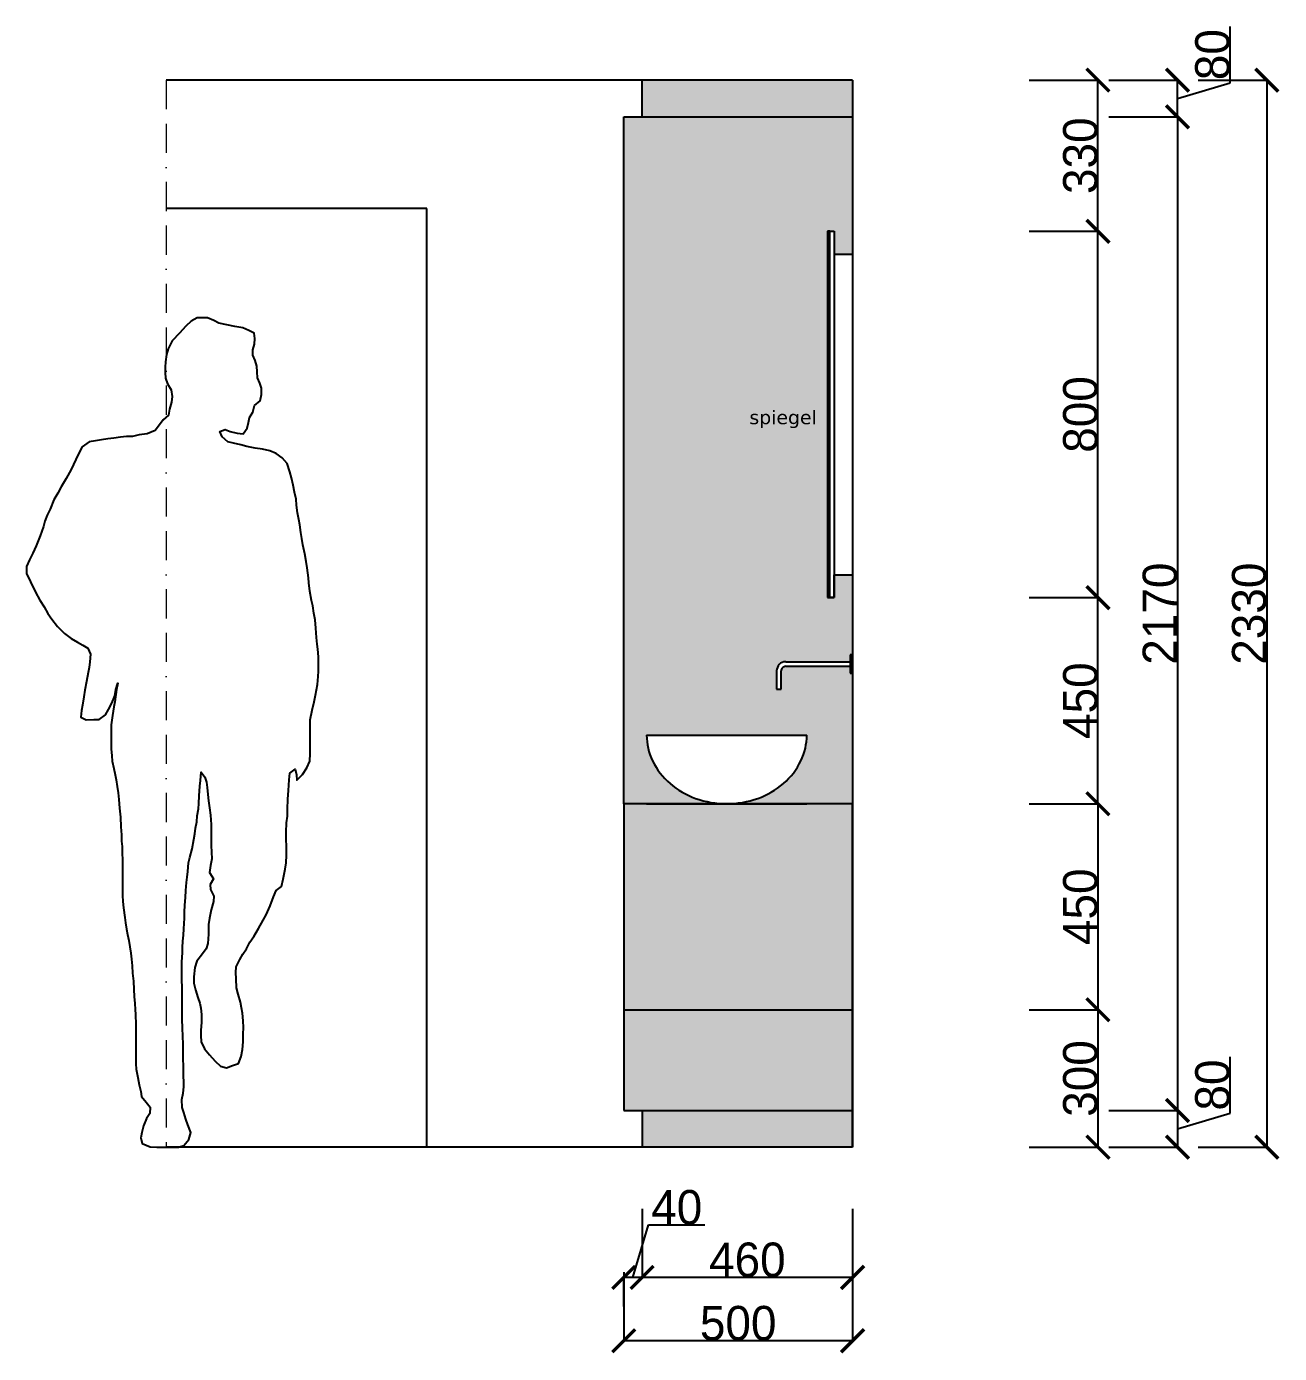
# Model space of a CAD drawing. Header units: millimetres. Extents: x -153917 to -31303, y -39726 to 31262.
# Drawn here: x -91308 to -88571, y -32869 to -29971 of the extents above; entities that cross this region are included whole.
import ezdxf

# ---------------------------------------------------------------- set-up
doc = ezdxf.new("R2010")
doc.units = ezdxf.units.MM
doc.header["$LTSCALE"] = 5
doc.linetypes.add('BORDER', pattern=[44.449999999999996, 12.7, -6.35, 12.7, -6.35, 0, -6.35])
for name, color, linetype in [('Bemating', 1, 'Continuous'), ('invulling muren', 252, 'Continuous'), ('Meubel', 8, 'Continuous'), ('Meubels', 8, 'Continuous'), ('muren', 7, 'Continuous'), ('spiegel', 141, 'Continuous')]:
    doc.layers.add(name, color=color, linetype=linetype)
doc.layers.add('H-HELP', color=6, linetype='Continuous', lineweight=5, plot=False)
doc.layers.add('ruggen kast', color=7, linetype='Continuous', true_color=0xebebeb)
doc.styles.add('Geneva', font='')
doc.styles.get('Geneva').set_extended_font_data('Geneva')
doc.dimstyles.new('ISO-25', dxfattribs={"dimtxt": 100, "dimasz": 25, "dimexe": 1.25, "dimexo": 0.625, "dimtad": 1, "dimtxsty": 'Standard', "dimblk": 'ARCHTICK', "dimcen": 2.5, "dimse1": 1, "dimse2": 1, "dimadec": 0, "dimazin": 0, "dimtfac": 1, "dimtmove": 0, "dimatfit": 3, "dimfxl": 1, "dimarcsym": 0})

# ---------------------------------------------------------------- blocks, each defined once
blk = doc.blocks.new('mens02')
at = {"ltscale": 20}
blk.add_lwpolyline([(305.4843749999563, 1328.841796875), (303.3984374999564, 1342.033203125002), (301.3203124999563, 1358.6953125), (299.2343749999577, 1370.498046875001), (296.4609374999562, 1385.078125000001), (294.3749999999559, 1401.740234375004), (292.9843749999563, 1414.931640625), (289.5156249999566, 1430.205078124998), (286.7421874999564, 1445.480468750001), (283.2656249999562, 1461.449218750003), (279.7968749999563, 1474.638671875), (273.5468749999565, 1492.69140625), (262.4374999999562, 1505.1875), (249.9453124999573, 1514.908203125), (236.0546874999562, 1520.4609375), (220.0859374999534, 1523.933593749999), (203.4296874999536, 1526.7109375), (185.374999999955, 1530.181640625), (172.1796874999557, 1533.65234375), (156.2109375000045, 1537.124999999995), (143.7187499999563, 1539.900390625), (131.9140624999563, 1551.009765625), (126.3593749999564, 1562.8125), (138.1640624999561, 1566.978515625), (149.2734374999583, 1562.8125), (164.5468749999582, 1559.341796875), (177.7343749999563, 1557.953125), (186.0703124999564, 1569.755859375), (189.5390624999564, 1582.251953125), (191.6171874999563, 1593.361328125), (198.5624999999564, 1605.1640625), (202.0390624999563, 1619.744140625), (214.5312499999563, 1629.462890625), (217.3124999999563, 1643.34765625), (217.3124999999563, 1657.234375), (213.8359374999561, 1668.341796875), (208.9765624999563, 1680.14453125), (208.2890624999565, 1693.3359375), (207.5859374999563, 1705.138671875), (203.4296874999561, 1717.636718750001), (198.5624999999563, 1729.439453125), (198.5624999999563, 1741.2421875), (202.0390624999563, 1753.73828125), (202.7265624999564, 1766.234375), (201.3437499999564, 1777.34375), (190.2343749999599, 1783.591796875), (177.0390624999565, 1789.146484374999), (158.9921874999558, 1791.923828125), (124.2734374999551, 1799.560546875), (113.1640624999628, 1805.115234375), (99.97656249995626, 1810.66796875), (88.86718749995634, 1810.66796875), (77.07031249995664, 1810.66796875), (63.8749999999571, 1803.7265625), (52.07031249995652, 1792.617187499999), (38.18749999995874, 1777.343750000003), (22.21874999995637, 1760.681640625), (13.89062499995652, 1743.32421875), (9.726562499956318, 1730.826171875), (7.640624999956334, 1714.859375), (6.945312499956343, 1703.056640625), (6.945312499956342, 1691.947265625), (7.64062499995634, 1679.451171875), (12.49999999995654, 1666.953125), (20.13281249995631, 1653.76171875), (22.21874999995633, 1639.18359375), (20.82812499995633, 1626.685546875), (16.66406249995644, 1611.412109375), (14.5859374999564, 1598.220703125), (2.781249999956491, 1588.5), (-5.554687500044423, 1577.392578124999), (-14.57812500004382, 1564.89453125), (-31.92968750004433, 1557.953125), (-49.98437500004462, 1555.17578125), (-64.56250000004425, 1551.703125), (-77.06250000004566, 1551.703125), (-90.25781250003463, 1550.316406250001), (-104.8359375000448, 1548.232421875001), (-118.023437500042, 1546.84375), (-131.9140625000394, 1544.761718750001), (-145.1015625000456, 1542.677734375), (-158.9843750000436, 1539.900390625), (-174.2578125000435, 1529.48828125), (-183.2890625000444, 1512.824218749999), (-193.0078125000437, 1490.607421875), (-197.8671875000432, 1479.500000000001), (-208.9765625000409, 1460.060546875005), (-220.0859375000428, 1442.009765624999), (-227.7187500000448, 1428.123046874998), (-236.0546875000436, 1413.54296875), (-244.3828125000448, 1393.410156249998), (-250.6328125000432, 1380.21875), (-255.4921875000441, 1367.02734375), (-258.960937500044, 1355.224609374998), (-265.9062500000439, 1335.08984375), (-274.9296875000426, 1312.873046874995), (-281.8750000000439, 1296.904296874999), (-289.5078125000441, 1282.326171875), (-295.7578125000437, 1267.74609375), (-295.7578125000437, 1252.47265625), (-286.7343750000426, 1234.419921874999), (-276.3203125000441, 1212.203125), (-266.6015625000435, 1194.15234375), (-257.5703125000427, 1180.267578124998), (-249.2421875000435, 1165.6875), (-240.2187500000478, 1153.189453125), (-228.414062500044, 1137.222656250001), (-213.1406250000439, 1121.947265625), (-197.8671875000442, 1110.839843750001), (-184.6718750000446, 1102.507812499999), (-172.8671875000446, 1096.259765625001), (-161.7656250000436, 1090.01171875), (-156.2109375000437, 1076.8203125), (-157.6015625000436, 1060.158203125001), (-158.9843750000437, 1047.66015625), (-161.0703125000429, 1036.552734374998), (-164.5390625000436, 1017.111328125), (-168.7109375000437, 997.671875), (-170.7890625000438, 983.0937499999952), (-173.5703125000433, 965.0410156250014), (-175.6484375000437, 953.2382812499997), (-177.0390625000437, 939.353515625), (-165.2343750000438, 933.10546875), (-148.5703125000427, 933.798828125), (-136.7734375000437, 933.798828125), (-122.8828125000436, 944.2128906249999), (-116.6328125000427, 956.0156249999995), (-109.6953125000429, 969.9023437500003), (-102.7500000000436, 985.869140625), (-100.6640625000437, 999.7558593749998), (-96.50000000004354, 1012.947265625001), (-99.28125000004356, 999.755859375), (-100.6640625000431, 988.6464843750052), (-102.7500000000436, 972.6777343750005), (-104.8359375000438, 961.5703125), (-107.6093750000435, 942.8242187499992), (-111.0859375000437, 921.9960937499999), (-111.0859375000437, 906.02734375), (-111.0859375000437, 893.53125), (-111.0859375000437, 881.728515625), (-111.0859375000437, 869.92578125), (-109.6953125000436, 854.6523437499995), (-108.3046875000436, 842.8496093749999), (-104.8359375000439, 826.8808593750011), (-102.0546875000435, 812.9960937499986), (-99.97656250004358, 801.8867187499995), (-97.8906250000437, 787.3066406250001), (-95.80468750004364, 773.421875), (-94.42187500004349, 759.5351562499987), (-92.33593750004366, 740.095703125), (-90.25781250004367, 720.6562500000002), (-89.55468750004367, 699.8281249999999), (-88.17187500004366, 681.77734375), (-88.17187500004366, 668.5859375), (-86.78125000004366, 656.783203125), (-86.78125000004366, 642.8984375000001), (-86.08593750004366, 626.9296875), (-86.08593750004366, 605.40625), (-86.08593750004366, 591.521484375), (-86.08593750004366, 569.998046875), (-86.08593750004366, 549.8652343749999), (-85.39843750004364, 536.6738281249999), (-84.0078125000436, 522.7890624999998), (-81.2265625000438, 501.2656250000012), (-79.83593750004366, 490.158203125), (-77.06250000004366, 476.2714843750001), (-74.97656250004368, 464.4687500000001), (-72.20312500004364, 451.2773437499999), (-70.11718750004366, 437.392578125), (-68.03906250004367, 423.5078125000001), (-66.64843750004361, 410.3164062499998), (-65.25781250004368, 395.7363281250001), (-63.8671875000437, 379.7675781250002), (-61.78906250004366, 362.4101562500001), (-61.09375000004366, 344.359375000001), (-60.39843750004366, 329.0859375000001), (-59.00781250004366, 313.8125000000002), (-58.3203125000436, 300.6210937499993), (-57.62500000004366, 289.51171875), (-56.92968750004366, 267.9902343750001), (-56.92968750004366, 254.798828125), (-56.92968750004366, 242.99609375), (-56.92968750004366, 221.47265625), (-56.92968750004366, 202.7265625), (-56.92968750004366, 181.8984375), (-56.23437500004365, 170.095703125), (-52.75781250004366, 152.044921875), (-49.98437500004366, 136.076171875), (-45.82031250004366, 121.498046875), (-44.42968750004366, 110.388671875), (-34.01562500004358, 98.58593749999993), (-25.68750000004366, 87.47851562499999), (-26.38281250004366, 73.59179687499999), (-33.32031250004365, 62.48437500000009), (-40.26562500004368, 46.51562500000001), (-43.73437500004363, 31.9355468750001), (-45.82031250004366, 20.13281250000002), (-43.03906250004365, 8.330078124999998), (-25.68750000004366, 0.6933593750000001), (-11.10156250004366, 0), (-4.365574568510056e-11, 0), (18.05468749995634, 0), (36.10156249995634, 0), (47.90624999995634, 3.470703124999996), (59.01562499995634, 16.662109375), (63.17968749995635, 31.93554687500001), (56.92968749995575, 48.59765625000066), (52.07031249995634, 61.09570312500004), (47.90624999995642, 75.67578125000009), (44.43749999995634, 86.78320312500001), (43.74218749995634, 104.140625), (46.52343749995635, 118.025390625), (47.90624999995634, 131.912109375), (47.90624999995635, 143.01953125), (47.21093749995634, 154.8222656249999), (47.21093749995635, 175.650390625), (46.52343749995634, 194.3964843750002), (46.52343749995634, 212.447265625), (46.52343749995634, 225.638671875), (45.82031249995635, 241.607421875), (45.13281249995634, 260.3515625), (44.43749999995634, 279.09765625), (44.43749999995634, 298.537109375), (44.43749999995634, 320.75390625), (44.43749999995634, 334.640625), (44.43749999995635, 346.443359375), (43.74218749995635, 367.9648437499998), (43.74218749995634, 385.322265625), (43.74218749995634, 404.76171875), (45.13281249995634, 424.201171875), (45.13281249995634, 436.0039062500001), (45.82031249995635, 449.8886718750001), (47.21093749995637, 463.0800781250002), (47.90624999995638, 476.9667968750005), (49.29687499995634, 499.8769531249999), (49.29687499995635, 513.0683593750001), (49.99218749995634, 528.341796875), (51.38281249995634, 545.0058593749999), (52.07031249995636, 560.2792968750002), (53.46093749995634, 578.330078125), (54.85156249995632, 589.439453125), (56.92968749995635, 601.935546875), (58.32031249995634, 620.6816406249999), (61.10156249995608, 632.4843749999994), (65.96093749995639, 651.2285156250003), (69.42968749995632, 672.056640625), (72.21093749995634, 684.5546875), (73.59374999995637, 696.357421875), (76.37499999995636, 710.2421874999999), (77.07031249995636, 723.43359375), (79.84374999995637, 738.7070312500002), (80.53906249995634, 750.5097656249998), (81.23437499995636, 767.1738281249999), (82.61718749995637, 788.0019531250001), (84.00781249995634, 800.498046875), (86.09374999995634, 819.244140625), (93.72656249995634, 808.134765625), (97.20312499995636, 797.0273437500001), (98.58593749995626, 785.2246093750018), (100.6718749999565, 769.9511718749995), (102.0624999999563, 756.064453125), (104.1484374999558, 740.7910156250006), (106.2265624999564, 724.8222656249997), (107.6171874999564, 704.6874999999999), (107.6171874999563, 690.802734375), (107.6171874999563, 676.22265625), (107.6171874999563, 658.8652343750003), (108.3046874999556, 644.2871093750085), (109.0078124999563, 629.7070312499999), (106.2265624999564, 615.1269531250005), (104.1484374999564, 599.8535156250001), (112.4765624999563, 585.966796875), (105.5312499999563, 573.470703125), (106.2265624999563, 562.3613281250001), (113.1640624999563, 548.4765624999999), (112.4765624999564, 536.6738281250001), (107.6171874999564, 517.927734375), (104.1484374999563, 499.8769531249999), (102.0624999999563, 485.9921874999999), (102.0624999999563, 465.1640624999998), (100.6718749999563, 445.0292968749999), (96.50781249995637, 433.2265625000001), (88.86718749995606, 422.1191406249996), (76.37499999995633, 406.1503906249999), (72.21093749995636, 392.2656250000001), (70.12499999995634, 372.1308593749999), (70.12499999995636, 358.24609375), (73.59374999995643, 343.6660156249999), (78.45312499995644, 327.0019531249999), (82.61718749995653, 314.5058593749998), (85.39843749995636, 303.3984374999999), (86.78906249995636, 289.51171875), (86.78906249995634, 272.849609375), (84.70312499995634, 254.7988281250001), (84.70312499995634, 243.6894531249998), (86.09374999995636, 229.8046875), (93.03906249995636, 214.5292968749999), (104.1484374999562, 201.3398437500001), (116.6406249999567, 188.1484375000006), (127.7499999999563, 177.0390625), (140.9453124999564, 173.568359375), (154.1328124999566, 178.427734375), (167.3203124999563, 182.5937499999999), (172.8749999999563, 197.8671875), (176.3515624999563, 213.1425781249997), (177.7343749999563, 229.8046874999994), (177.7343749999563, 246.4667968750001), (178.4296874999563, 261.0468749999998), (177.7343749999564, 275.6269531249993), (176.3515624999564, 292.2890625), (173.5703124999563, 304.0917968750001), (171.4921874999564, 316.5878906249997), (166.6328124999562, 333.9453124999998), (163.1562499999564, 347.8300781250001), (162.4609374999563, 367.2714843750016), (161.7656249999563, 381.15625), (162.4609374999563, 393.65234375), (170.1015624999563, 409.62109375), (177.0390624999561, 421.4238281249998), (184.6796874999563, 433.2265624999998), (192.3203124999565, 447.8066406250002), (200.6484374999568, 460.3027343750007), (211.0624999999562, 477.6601562499997), (221.4765624999561, 495.7109374999994), (227.7265624999563, 507.5136718749999), (236.7499999999565, 526.9531250000003), (243.6953124999563, 546.3945312499999), (249.9453124999564, 560.279296875), (261.0468749999564, 569.3046875), (265.2109374999564, 585.2734375000003), (269.3828124999563, 606.7949218749997), (271.4609374999564, 620.6816406250002), (272.1562499999563, 637.3437500000008), (272.1562499999563, 656.08984375), (271.4609374999563, 673.4453125), (271.4609374999563, 688.0253906249985), (272.1562499999563, 708.1601562500005), (274.2421874999563, 722.7402343749999), (274.2421874999563, 738.0136718749986), (274.9374999999563, 760.2304687500003), (276.3203124999563, 778.9765625000011), (277.0156249999558, 790.7792968749911), (277.7109374999564, 801.8867187500001), (279.7968749999563, 816.4667968749999), (290.9062499999563, 825.4921875), (294.3749999999564, 812.9960937500001), (295.0703124999563, 801.1933593750001), (306.8671874999563, 813.6894531249997), (316.5937499999563, 828.26953125), (323.5390624999563, 842.849609375), (324.2265624999563, 859.5117187500007), (324.2265624999563, 871.314453125), (324.2265624999563, 887.9765625), (324.2265624999563, 901.16796875), (324.2265624999563, 919.9140625), (324.2265624999563, 933.1054687500001), (328.3984374999561, 954.6269531249987), (332.5624999999565, 972.6777343750001), (335.3359374999559, 987.2578124999985), (338.1171874999564, 998.3671875000001), (340.1953124999565, 1010.169921875), (341.5859374999566, 1027.525390625002), (342.2812499999564, 1039.328125000001), (342.2812499999563, 1058.76953125), (342.2812499999563, 1070.572265625), (340.8906249999563, 1087.234375), (339.5078124999562, 1098.341796875), (338.1171874999573, 1112.921874999994), (336.0312499999562, 1133.056640624999), (334.6406249999563, 1151.80078125), (331.8671874999563, 1166.380859375), (329.7812499999565, 1182.349609375), (327.0078124999564, 1193.458984375), (323.5390624999563, 1214.287109375006), (320.7578124999565, 1232.337890625), (320.0624999999563, 1243.445312500001), (317.2890624999562, 1264.968750000001), (315.2031249999574, 1278.853515624998), (312.4296874999561, 1295.517578125), (307.5703124999565, 1315.650390625)], close=True, dxfattribs=at)
blk = doc.blocks.new('muurkraan zijaanzicht')
at = {"layer": 'Meubels'}
for p, q in [((-146, 5.000000000001819), (-5, 5.00000000000307)), ((0, 20), (-5, 20)), ((-5, 20), (-5, -20)), ((0, 0), (0, 20)), ((0, -5), (0, 5)), ((-166, -14.99999999999818), (-166, -55)), ((-156, -55), (-155.9999999999982, -15.00000000000068)), ((-145.9999999999964, -5.000000000000227), (-5.000000000000909, -5.000000000000114)), ((-5, -20), (0, -20)), ((0, -20), (0, -5)), ((-166, -55), (-156, -55))]:
    blk.add_line(p, q, dxfattribs=at)
for centre, radius, end in [((-146, -14.99999999999818), 20, 180), ((-145.9999999999973, -15.00000000000114), 10.00000000000091, 180.0000000000065)]:
    blk.add_arc(centre, radius, 90, end, dxfattribs=at)
blk = doc.blocks.new('_ArchTick')
at = {"color": 0, "linetype": 'ByBlock', "const_width": 0.15}
blk.add_lwpolyline([(-0.5, -0.5), (0.5, 0.5)], dxfattribs=at)
blk = doc.blocks.new('*D1116')
at = {"layer": 'Bemating', "color": 0, "lineweight": -2, "transparency": 16777216}
for p, q in [((-88748.21499792565, -30088.55704190597), (-88596.96499792565, -30088.55704190597)), ((-88598.21499792565, -30088.55704190597), (-88598.21499792565, -32418.55704190596)), ((-88748.21499792565, -32418.55704190596), (-88596.96499792565, -32418.55704190596))]:
    blk.add_line(p, q, dxfattribs=at)
at = {"layer": 'Defpoints', "color": 0, "transparency": 16777216}
for p in [(-89750.23957872848, -30088.55704190597), (-89750.23957872848, -32418.55704190596), (-88598.21499792565, -32418.55704190596)]:
    blk.add_point(p, dxfattribs=at)
at = {"layer": 'Bemating', "color": 0, "lineweight": -2, "transparency": 16777216, "xscale": 50, "yscale": 50, "zscale": 50}
for p, rotation in [((-88598.21499792565, -30088.55704190597), 90), ((-88598.21499792565, -32418.55704190596), 270)]:
    blk.add_blockref('_ArchTick', p, dxfattribs=dict(at, rotation=rotation))
at = {"layer": 'Bemating', "color": 0, "transparency": 16777216, "insert": (-88636.33999792564, -31253.55704190594), "char_height": 75, "attachment_point": 5, "rotation": 90, "style": 'Geneva'}
blk.add_mtext('2330', dxfattribs=at)
blk = doc.blocks.new('*D1117')
at = {"layer": 'Bemating', "color": 0, "lineweight": -2, "transparency": 16777216}
for p, q in [((-88943.32186336754, -30168.55704190597), (-88792.07186336754, -30168.55704190597)), ((-88793.32186336754, -30168.55704190597), (-88793.32186336754, -32338.55704190596)), ((-88943.32186336754, -32338.55704190596), (-88792.07186336754, -32338.55704190596))]:
    blk.add_line(p, q, dxfattribs=at)
at = {"layer": 'Defpoints', "color": 0, "transparency": 16777216}
for p in [(-90250.23957872849, -30168.55704190597), (-90250.23957872853, -32338.55704190596), (-88793.32186336754, -32338.55704190596)]:
    blk.add_point(p, dxfattribs=at)
at = {"layer": 'Bemating', "color": 0, "lineweight": -2, "transparency": 16777216, "xscale": 50, "yscale": 50, "zscale": 50}
for p, rotation in [((-88793.32186336754, -30168.55704190597), 90), ((-88793.32186336754, -32338.55704190596), 270)]:
    blk.add_blockref('_ArchTick', p, dxfattribs=dict(at, rotation=rotation))
at = {"layer": 'Bemating', "color": 0, "transparency": 16777216, "insert": (-88831.44686336753, -31253.55704190593), "char_height": 75, "attachment_point": 5, "rotation": 90, "style": 'Geneva'}
blk.add_mtext('2170', dxfattribs=at)
blk = doc.blocks.new('*D1118')
at = {"layer": 'Bemating', "color": 0, "lineweight": -2, "transparency": 16777216}
for p, q in [((-88678.6343633676, -32344.15079190596), (-88678.6343633676, -32221.47222047739)), ((-88943.3218633676, -32338.55704190596), (-88792.0718633676, -32338.55704190596)), ((-88793.3218633676, -32338.55704190596), (-88793.3218633676, -32418.55704190596)), ((-88793.3218633676, -32378.55704190596), (-88678.6343633676, -32344.15079190596)), ((-88943.3218633676, -32418.55704190596), (-88792.0718633676, -32418.55704190596))]:
    blk.add_line(p, q, dxfattribs=at)
at = {"layer": 'Defpoints', "color": 0, "transparency": 16777216}
for p in [(-90250.23957872853, -32338.55704190596), (-89750.23957872848, -32418.55704190596), (-88793.3218633676, -32418.55704190596)]:
    blk.add_point(p, dxfattribs=at)
at = {"layer": 'Bemating', "color": 0, "lineweight": -2, "transparency": 16777216, "xscale": 50, "yscale": 50, "zscale": 50}
for p, rotation in [((-88793.3218633676, -32338.55704190596), 90), ((-88793.3218633676, -32418.55704190596), 270)]:
    blk.add_blockref('_ArchTick', p, dxfattribs=dict(at, rotation=rotation))
at = {"layer": 'Bemating', "color": 0, "transparency": 16777216, "insert": (-88716.75936336759, -32282.81150619165), "char_height": 75, "attachment_point": 5, "rotation": 90, "style": 'Geneva'}
blk.add_mtext('80', dxfattribs=at)
blk = doc.blocks.new('*D1119')
at = {"layer": 'Bemating', "color": 0, "lineweight": -2, "transparency": 16777216}
for p, q in [((-88678.6343633676, -30094.15079190597), (-88678.6343633676, -29971.4722204774)), ((-88943.3218633676, -30088.55704190597), (-88792.0718633676, -30088.55704190597)), ((-88793.3218633676, -30168.55704190597), (-88793.3218633676, -30088.55704190597)), ((-88793.3218633676, -30128.55704190597), (-88678.6343633676, -30094.15079190597)), ((-88943.3218633676, -30168.55704190597), (-88792.0718633676, -30168.55704190597))]:
    blk.add_line(p, q, dxfattribs=at)
at = {"layer": 'Defpoints', "color": 0, "transparency": 16777216}
for p in [(-89750.23957872848, -30088.55704190597), (-88793.3218633676, -30088.55704190597), (-90250.23957872849, -30168.55704190597)]:
    blk.add_point(p, dxfattribs=at)
at = {"layer": 'Bemating', "color": 0, "lineweight": -2, "transparency": 16777216, "xscale": 50, "yscale": 50, "zscale": 50}
for p, rotation in [((-88793.3218633676, -30088.55704190597), 90), ((-88793.3218633676, -30168.55704190597), 270)]:
    blk.add_blockref('_ArchTick', p, dxfattribs=dict(at, rotation=rotation))
at = {"layer": 'Bemating', "color": 0, "transparency": 16777216, "insert": (-88716.75936336759, -30032.81150619165), "char_height": 75, "attachment_point": 5, "rotation": 90, "style": 'Geneva'}
blk.add_mtext('80', dxfattribs=at)
blk = doc.blocks.new('*D1120')
at = {"layer": 'Bemating', "color": 0, "lineweight": -2, "transparency": 16777216}
for p, q in [((-89117.15627147447, -31668.55704190596), (-88965.90627147447, -31668.55704190596)), ((-88967.15627147447, -31668.55704190596), (-88967.15627147447, -32118.55704190596)), ((-89117.15627147447, -32118.55704190596), (-88965.90627147447, -32118.55704190596))]:
    blk.add_line(p, q, dxfattribs=at)
at = {"layer": 'Defpoints', "color": 0, "transparency": 16777216}
for p in [(-89750.23957872849, -31668.55704190596), (-89750.23957872849, -32118.55704190596), (-88967.15627147447, -32118.55704190596)]:
    blk.add_point(p, dxfattribs=at)
at = {"layer": 'Bemating', "color": 0, "lineweight": -2, "transparency": 16777216, "xscale": 50, "yscale": 50, "zscale": 50}
for p, rotation in [((-88967.15627147447, -31668.55704190596), 90), ((-88967.15627147447, -32118.55704190596), 270)]:
    blk.add_blockref('_ArchTick', p, dxfattribs=dict(at, rotation=rotation))
at = {"layer": 'Bemating', "color": 0, "transparency": 16777216, "insert": (-89005.28127147445, -31893.55704190593), "char_height": 75, "attachment_point": 5, "rotation": 90, "style": 'Geneva'}
blk.add_mtext('450', dxfattribs=at)
blk = doc.blocks.new('*D1121')
at = {"layer": 'Bemating', "color": 0, "lineweight": -2, "transparency": 16777216}
for p, q in [((-89117.15627147452, -32118.55704190596), (-88965.90627147452, -32118.55704190596)), ((-88967.15627147452, -32118.55704190596), (-88967.15627147452, -32418.55704190596)), ((-89117.15627147452, -32418.55704190596), (-88965.90627147452, -32418.55704190596))]:
    blk.add_line(p, q, dxfattribs=at)
at = {"layer": 'Defpoints', "color": 0, "transparency": 16777216}
for p in [(-89750.23957872849, -32118.55704190596), (-89750.23957872848, -32418.55704190596), (-88967.15627147452, -32418.55704190596)]:
    blk.add_point(p, dxfattribs=at)
at = {"layer": 'Bemating', "color": 0, "lineweight": -2, "transparency": 16777216, "xscale": 50, "yscale": 50, "zscale": 50}
for p, rotation in [((-88967.15627147452, -32118.55704190596), 90), ((-88967.15627147452, -32418.55704190596), 270)]:
    blk.add_blockref('_ArchTick', p, dxfattribs=dict(at, rotation=rotation))
at = {"layer": 'Bemating', "color": 0, "transparency": 16777216, "insert": (-89005.28127147451, -32268.55704190593), "char_height": 75, "attachment_point": 5, "rotation": 90, "style": 'Geneva'}
blk.add_mtext('300', dxfattribs=at)
blk = doc.blocks.new('*D1122')
at = {"layer": 'Bemating', "color": 0, "lineweight": -2, "transparency": 16777216}
for p, q in [((-89117.15627147452, -31218.55704190596), (-88965.90627147452, -31218.55704190596)), ((-88967.15627147452, -31668.55704190596), (-88967.15627147452, -31218.55704190596)), ((-89117.15627147452, -31668.55704190596), (-88965.90627147452, -31668.55704190596))]:
    blk.add_line(p, q, dxfattribs=at)
at = {"layer": 'Defpoints', "color": 0, "transparency": 16777216}
for p in [(-89805.23957872848, -31218.55704190596), (-88967.15627147452, -31218.55704190596), (-89750.23957872849, -31668.55704190596)]:
    blk.add_point(p, dxfattribs=at)
at = {"layer": 'Bemating', "color": 0, "lineweight": -2, "transparency": 16777216, "xscale": 50, "yscale": 50, "zscale": 50}
for p, rotation in [((-88967.15627147452, -31218.55704190596), 90), ((-88967.15627147452, -31668.55704190596), 270)]:
    blk.add_blockref('_ArchTick', p, dxfattribs=dict(at, rotation=rotation))
at = {"layer": 'Bemating', "color": 0, "transparency": 16777216, "insert": (-89005.28127147451, -31443.55704190593), "char_height": 75, "attachment_point": 5, "rotation": 90, "style": 'Geneva'}
blk.add_mtext('450', dxfattribs=at)
blk = doc.blocks.new('*D1123')
at = {"layer": 'Bemating', "color": 0, "lineweight": -2, "transparency": 16777216}
for p, q in [((-89117.15627147458, -30418.55704190601), (-88965.90627147458, -30418.55704190601)), ((-88967.15627147458, -31218.55704190596), (-88967.15627147458, -30418.55704190601)), ((-89117.15627147458, -31218.55704190596), (-88965.90627147458, -31218.55704190596))]:
    blk.add_line(p, q, dxfattribs=at)
at = {"layer": 'Defpoints', "color": 0, "transparency": 16777216}
for p in [(-89790.23957872848, -30418.55704190601), (-88967.15627147458, -30418.55704190601), (-89805.23957872848, -31218.55704190596)]:
    blk.add_point(p, dxfattribs=at)
at = {"layer": 'Bemating', "color": 0, "lineweight": -2, "transparency": 16777216, "xscale": 50, "yscale": 50, "zscale": 50}
for p, rotation in [((-88967.15627147458, -30418.55704190601), 90), ((-88967.15627147458, -31218.55704190596), 270)]:
    blk.add_blockref('_ArchTick', p, dxfattribs=dict(at, rotation=rotation))
at = {"layer": 'Bemating', "color": 0, "transparency": 16777216, "insert": (-89005.28127147457, -30818.55704190595), "char_height": 75, "attachment_point": 5, "rotation": 90, "style": 'Geneva'}
blk.add_mtext('800', dxfattribs=at)
blk = doc.blocks.new('*D1124')
at = {"layer": 'Bemating', "color": 0, "lineweight": -2, "transparency": 16777216}
for p, q in [((-89117.15627147464, -30088.55704190597), (-88965.90627147464, -30088.55704190597)), ((-88967.15627147464, -30418.55704190601), (-88967.15627147464, -30088.55704190597)), ((-89117.15627147464, -30418.55704190601), (-88965.90627147464, -30418.55704190601))]:
    blk.add_line(p, q, dxfattribs=at)
at = {"layer": 'Defpoints', "color": 0, "transparency": 16777216}
for p in [(-89750.23957872848, -30088.55704190597), (-88967.15627147464, -30088.55704190597), (-89790.23957872848, -30418.55704190601)]:
    blk.add_point(p, dxfattribs=at)
at = {"layer": 'Bemating', "color": 0, "lineweight": -2, "transparency": 16777216, "xscale": 50, "yscale": 50, "zscale": 50}
for p, rotation in [((-88967.15627147464, -30088.55704190597), 90), ((-88967.15627147464, -30418.55704190601), 270)]:
    blk.add_blockref('_ArchTick', p, dxfattribs=dict(at, rotation=rotation))
at = {"layer": 'Bemating', "color": 0, "transparency": 16777216, "insert": (-89005.28127147463, -30253.55704190596), "char_height": 75, "attachment_point": 5, "rotation": 90, "style": 'Geneva'}
blk.add_mtext('330', dxfattribs=at)
blk = doc.blocks.new('*D1125')
at = {"layer": 'Bemating', "color": 0, "lineweight": -2, "transparency": 16777216}
for p, q in [((-90003.15716335877, -32691.35231747833), (-90003.15716335877, -32842.60231747833)), ((-89503.15716335877, -32691.35231747833), (-89503.15716335877, -32842.60231747833)), ((-89503.15716335877, -32841.35231747833), (-90003.15716335877, -32841.35231747833))]:
    blk.add_line(p, q, dxfattribs=at)
at = {"layer": 'Defpoints', "color": 0, "transparency": 16777216}
for p in [(-90003.15716335877, -32338.55704190595), (-89503.15716335877, -32418.55704190595), (-90003.15716335877, -32841.35231747833)]:
    blk.add_point(p, dxfattribs=at)
at = {"layer": 'Bemating', "color": 0, "lineweight": -2, "transparency": 16777216, "xscale": 50, "yscale": 50, "zscale": 50, "rotation": 180}
blk.add_blockref('_ArchTick', (-90003.15716335877, -32841.35231747833), dxfattribs=at)
at = {"layer": 'Bemating', "color": 0, "lineweight": -2, "transparency": 16777216, "xscale": 50, "yscale": 50, "zscale": 50}
blk.add_blockref('_ArchTick', (-89503.15716335877, -32841.35231747833), dxfattribs=at)
at = {"layer": 'Bemating', "color": 0, "transparency": 16777216, "insert": (-89753.15716335877, -32803.22731747833), "char_height": 75, "attachment_point": 5, "style": 'Geneva'}
blk.add_mtext('500', dxfattribs=at)
blk = doc.blocks.new('*D1126')
at = {"layer": 'Bemating', "color": 0, "lineweight": -2, "transparency": 16777216}
for p, q in [((-89963.15716335877, -32552.96228099996), (-89963.15716335877, -32704.21228099996)), ((-89503.15716335877, -32552.96228099996), (-89503.15716335877, -32704.21228099996)), ((-89503.15716335877, -32702.96228099996), (-89963.15716335877, -32702.96228099996))]:
    blk.add_line(p, q, dxfattribs=at)
at = {"layer": 'Defpoints', "color": 0, "transparency": 16777216}
for p in [(-89963.15716335877, -32418.55704190595), (-89503.15716335877, -32418.55704190595), (-89963.15716335877, -32702.96228099996)]:
    blk.add_point(p, dxfattribs=at)
at = {"layer": 'Bemating', "color": 0, "lineweight": -2, "transparency": 16777216, "xscale": 50, "yscale": 50, "zscale": 50, "rotation": 180}
blk.add_blockref('_ArchTick', (-89963.15716335877, -32702.96228099996), dxfattribs=at)
at = {"layer": 'Bemating', "color": 0, "lineweight": -2, "transparency": 16777216, "xscale": 50, "yscale": 50, "zscale": 50}
blk.add_blockref('_ArchTick', (-89503.15716335877, -32702.96228099996), dxfattribs=at)
at = {"layer": 'Bemating', "color": 0, "transparency": 16777216, "insert": (-89733.15716335877, -32664.83728099996), "char_height": 75, "attachment_point": 5, "style": 'Geneva'}
blk.add_mtext('460', dxfattribs=at)
blk = doc.blocks.new('*D1127')
at = {"layer": 'Bemating', "color": 0, "lineweight": -2, "transparency": 16777216}
for p, q in [((-89963.15716335877, -32552.96228099996), (-89963.15716335877, -32704.21228099996)), ((-89983.15716335877, -32702.96228099996), (-89948.75091335877, -32588.27478099996)), ((-89948.75091335877, -32588.27478099996), (-89826.07234193021, -32588.27478099996)), ((-90003.15716335877, -32766.35231747833), (-90003.15716335877, -32701.71228099996)), ((-89963.15716335877, -32702.96228099996), (-90003.15716335877, -32702.96228099996))]:
    blk.add_line(p, q, dxfattribs=at)
at = {"layer": 'Defpoints', "color": 0, "transparency": 16777216}
for p in [(-89963.15716335877, -32418.55704190595), (-90003.15716335877, -32702.96228099996), (-90003.15716335877, -32766.97731747833)]:
    blk.add_point(p, dxfattribs=at)
at = {"layer": 'Bemating', "color": 0, "lineweight": -2, "transparency": 16777216, "xscale": 50, "yscale": 50, "zscale": 50, "rotation": 180}
blk.add_blockref('_ArchTick', (-90003.15716335877, -32702.96228099996), dxfattribs=at)
at = {"layer": 'Bemating', "color": 0, "lineweight": -2, "transparency": 16777216, "xscale": 50, "yscale": 50, "zscale": 50}
blk.add_blockref('_ArchTick', (-89963.15716335877, -32702.96228099996), dxfattribs=at)
at = {"layer": 'Bemating', "color": 0, "transparency": 16777216, "insert": (-89887.41162764448, -32550.14978099996), "char_height": 75, "attachment_point": 5, "style": 'Geneva'}
blk.add_mtext('40', dxfattribs=at)

msp = doc.modelspace()

# ---------------------------------------------------------------- hatches: boundary and pattern name
at = {"layer": 'invulling muren', "true_color": 0x937c6c, "transparency": 33554687}
h = msp.add_hatch(color=8, dxfattribs=at)
h.dxf.hatch_style = 1
h.paths.add_polyline_path([(-89503.15716335877, -31668.55704190595), (-90003.15716335877, -31668.55704190595), (-90003.15716335877, -32118.55704190595), (-89503.15716335877, -32118.55704190594)])
at = {"layer": 'ruggen kast', "true_color": 0xdbdbdb, "transparency": 33554687}
h = msp.add_hatch(color=254, dxfattribs=at)
h.dxf.hatch_style = 1
h.paths.add_polyline_path([(-89503.15716335876, -30088.55704190596), (-89963.15716335877, -30088.55704190596), (-89963.15716335877, -30168.55704190596), (-89503.15716335876, -30168.55704190597)])
h.paths.add_polyline_path([(-89503.15716335877, -32338.55704190595), (-89963.15716335877, -32338.55704190595), (-89963.15716335877, -32418.55704190595), (-89503.15716335877, -32418.55704190595)])
at = {"layer": 'ruggen kast', "transparency": 33554687}
h = msp.add_hatch(color=256, dxfattribs=at)
h.dxf.hatch_style = 1
edge = h.paths.add_edge_path()
edge.add_line((-89558.15716335876, -30418.557041906), (-89553.15716335876, -30418.557041906))
edge.add_line((-89553.15716335876, -30418.557041906), (-89543.15716335876, -30418.557041906))
edge.add_line((-89543.15716335876, -30418.557041906), (-89543.15716335876, -30468.557041906))
edge.add_line((-89543.15716335876, -30468.557041906), (-89503.15716335876, -30468.557041906))
edge.add_line((-89503.15716335876, -30468.557041906), (-89503.15716335876, -30168.55704190597))
edge.add_line((-89503.15716335876, -30168.55704190597), (-90003.15716335877, -30168.55704190596))
edge.add_line((-90003.15716335877, -30168.55704190596), (-90003.15716335877, -31668.55704190595))
edge.add_line((-90003.15716335877, -31668.55704190595), (-89778.15716335877, -31668.55704190595))
edge.add_arc((-89778.15716335877, -31464.88246007802), 203.6745818279269, 250.453092381163, 270, ccw=False)
edge.add_arc((-89787.47458689113, -31491.1257520461), 175.8263367377375, 229.398705354992, 250.45309238115908, ccw=False)
edge.add_arc((-89801.81050949723, -31507.85099508652), 153.7978907705578, 205.7921167055704, 229.3987053549999, ccw=False)
edge.add_arc((-89823.96480958072, -31518.55704190596), 129.1923537780521, 179.9999999999935, 205.7921167055579, ccw=False)
edge.add_line((-89953.15716335877, -31518.55704190595), (-89603.15716335877, -31518.55704190594))
edge.add_arc((-89732.3495171367, -31518.55704190594), 129.1923537779221, 334.207883294694, 359.99999999999835, ccw=False)
edge.add_arc((-89754.50381722022, -31507.85099508665), 153.7978907703874, 310.60129464500386, 334.20788329469843, ccw=False)
edge.add_arc((-89768.83973982636, -31491.12575204618), 175.8263367376465, 289.5469076189623, 310.6012946450091, ccw=False)
edge.add_arc((-89778.15716335876, -31464.8824600781), 203.6745818278472, 269.9999999999959, 289.5469076189536, ccw=False)
edge.add_line((-89778.15716335877, -31668.55704190595), (-89603.15716335877, -31668.55704190594))
edge.add_line((-89603.15716335877, -31668.55704190594), (-89503.15716335877, -31668.55704190595))
edge.add_line((-89503.15716335877, -31668.55704190595), (-89503.15716335877, -31383.55704190594))
edge.add_line((-89503.15716335877, -31383.55704190594), (-89508.15716335877, -31383.55704190594))
edge.add_line((-89508.15716335877, -31383.55704190594), (-89508.15716335877, -31368.55704190594))
edge.add_line((-89508.15716335877, -31368.55704190594), (-89649.15716335877, -31368.55704190594))
edge.add_arc((-89649.15716335877, -31378.55704190594), 10, 90, 180)
edge.add_line((-89659.15716335877, -31378.55704190594), (-89659.15716335877, -31418.55704190594))
edge.add_line((-89659.15716335877, -31418.55704190594), (-89669.15716335877, -31418.55704190594))
edge.add_line((-89669.15716335877, -31418.55704190594), (-89669.15716335877, -31378.55704190594))
edge.add_arc((-89649.15716335877, -31378.55704190594), 20, 90, 180, ccw=False)
edge.add_line((-89649.15716335877, -31358.55704190594), (-89508.15716335877, -31358.55704190594))
edge.add_line((-89508.15716335877, -31358.55704190594), (-89503.50576893646, -31343.55704190594))
edge.add_line((-89503.50576893646, -31343.55704190594), (-89502.80855778109, -31168.55704190595))
edge.add_line((-89502.80855778109, -31168.55704190595), (-89543.15716335876, -31168.55704190595))
edge.add_line((-89543.15716335876, -31168.55704190595), (-89543.15716335876, -31218.55704190595))
edge.add_line((-89543.15716335876, -31218.55704190595), (-89553.15716335876, -31218.55704190594))
edge.add_line((-89553.15716335876, -31218.55704190594), (-89558.15716335876, -31218.55704190594))
edge.add_line((-89558.15716335876, -31218.55704190594), (-89558.15716335876, -30418.557041906))
h.paths.add_polyline_path([(-89503.15716335877, -32118.55704190594), (-90003.15716335877, -32118.55704190595), (-90003.15716335877, -32338.55704190595), (-89963.15716335877, -32338.55704190595), (-89503.15716335877, -32338.55704190595)])

# ---------------------------------------------------------------- linework, layer by layer
at = {"layer": 'H-HELP', "linetype": 'BORDER'}
msp.add_line((-91003.15716335876, -30088.55704190596), (-91003.15716335876, -32418.55704190594), dxfattribs=at)
at = {"layer": 'Meubel'}
for p, q in [((-89963.15716335877, -30168.55704190596), (-89963.15716335877, -30088.55704190596)), ((-90003.15716335877, -31668.55704190595), (-90003.15716335877, -30168.55704190596)), ((-90003.15716335877, -30168.55704190596), (-89503.15716335876, -30168.55704190597)), ((-90003.15716335877, -30168.55704190596), (-89963.15716335877, -30168.55704190596)), ((-89553.15716335876, -31218.55704190595), (-89553.15716335876, -30418.557041906)), ((-89553.15716335876, -30418.557041906), (-89543.15716335876, -30418.557041906)), ((-89543.15716335876, -30418.557041906), (-89543.15716335876, -31218.55704190595)), ((-89543.15716335876, -30418.557041906), (-89543.15716335876, -30468.557041906)), ((-89543.15716335876, -30468.557041906), (-89503.15716335876, -30468.557041906)), ((-89543.15716335876, -31218.55704190595), (-89543.15716335876, -31168.55704190595)), ((-89543.15716335876, -31168.55704190595), (-89503.15716335877, -31168.55704190595)), ((-89553.15716335876, -31218.55704190594), (-89543.15716335876, -31218.55704190594)), ((-89543.15716335876, -31218.55704190595), (-89553.15716335876, -31218.55704190595)), ((-89543.15716335876, -31218.55704190595), (-89553.15716335876, -31218.55704190594)), ((-89953.15716335877, -31518.55704190595), (-89603.15716335877, -31518.55704190594)), ((-89503.15716335877, -31668.55704190595), (-90003.15716335877, -31668.55704190595)), ((-90003.15716335877, -31668.55704190595), (-90003.15716335877, -32118.55704190595)), ((-89953.15716335877, -31668.55704190595), (-89603.15716335877, -31668.55704190594)), ((-89503.15716335877, -32418.55704190595), (-89503.15716335877, -31668.55704190595)), ((-90003.15716335877, -32118.55704190595), (-89503.15716335877, -32118.55704190594)), ((-90003.15716335877, -32118.55704190595), (-90003.15716335877, -32338.55704190595)), ((-90003.15716335877, -32338.55704190595), (-89503.15716335877, -32338.55704190595)), ((-90003.15716335877, -32338.55704190595), (-89963.15716335877, -32338.55704190595)), ((-89963.15716335877, -32338.55704190595), (-89963.15716335877, -32418.55704190595))]:
    msp.add_line(p, q, dxfattribs=at)
msp.add_lwpolyline([(-89953.15716335877, -31518.55704190595, 0.1130168661468227), (-89940.28684616002, -31574.76956791892, 0.103369002889135), (-89901.90085006642, -31624.62305908393, 0.0921264087087824), (-89846.3022955038, -31656.81884601804, 0.08549688457483468), (-89778.15716335877, -31668.55704190595, 0.08549688457485509), (-89710.01203121376, -31656.81884601804, 0.09212640870884972), (-89654.41347665113, -31624.62305908393, 0.1033690028892674), (-89616.02748055753, -31574.76956791889, 0.1130168661468895), (-89603.15716335877, -31518.55704190594, 0.1130168661467558)], format="xyb", dxfattribs=at)
at = {"layer": 'muren'}
for p, q in [((-89503.15716335876, -30088.55704190596), (-91003.15716335876, -30088.55704190596)), ((-89503.15716335876, -30088.55704190596), (-89503.15716335877, -32418.55704190595)), ((-90433.15716335877, -30368.55704190595), (-91003.15716335877, -30368.55704190595)), ((-90433.15716335877, -32418.55704190595), (-90433.15716335877, -30368.55704190595)), ((-89503.15716335877, -32418.55704190595), (-91003.15716335877, -32418.55704190594)), ((-89503.15716335877, -32418.55704190595), (-90433.15716335877, -32418.55704190595))]:
    msp.add_line(p, q, dxfattribs=at)
at = {"layer": 'spiegel'}
for p, q in [((-89553.15716335876, -30418.557041906), (-89558.15716335876, -30418.557041906)), ((-89558.15716335876, -30418.557041906), (-89558.15716335876, -31218.55704190594)), ((-89558.15716335876, -31218.55704190594), (-89553.15716335876, -31218.55704190595))]:
    msp.add_line(p, q, dxfattribs=at)

# ---------------------------------------------------------------- block references
at = {"layer": 'Meubel'}
for name, p in [('mens02', (-91012.18450710872, -32418.55704190594)), ('muurkraan zijaanzicht', (-89503.15716335877, -31363.55704190594))]:
    msp.add_blockref(name, p, dxfattribs=at)

# ---------------------------------------------------------------- texts
at = {"layer": 'spiegel', "insert": (-89728.6208308877, -30809.8422459449), "char_height": 30, "attachment_point": 1}
msp.add_mtext_dynamic_manual_height_columns('{\\fVerdana|b0|i0|c0|p34;spiegel}', width=513.7116507908795, gutter_width=12.5, heights=[0], dxfattribs=at)

# ---------------------------------------------------------------- dimensions: what is measured, and where the dimension line sits
at = {"layer": 'Bemating'}
for base, p1, p2, picture, middle in [((-88793.3218633676, -30088.55704190597), (-90250.23957872846, -30168.55704190596), (-89750.23957872845, -30088.55704190596), '*D1119', (-88716.75936336759, -30093.52579190594)), ((-88967.15627147464, -30088.55704190597), (-89790.23957872845, -30418.557041906), (-89750.23957872845, -30088.55704190596), '*D1124', (-89005.28127147463, -30253.55704190596)), ((-88598.21499792565, -32418.55704190596), (-89750.23957872845, -30088.55704190596), (-89750.23957872845, -32418.55704190595), '*D1116', (-88636.33999792564, -31253.55704190594)), ((-88793.32186336754, -32338.55704190596), (-90250.23957872846, -30168.55704190596), (-90250.2395787285, -32338.55704190595), '*D1117', (-88831.44686336753, -31253.55704190593)), ((-88967.15627147458, -30418.55704190601), (-89805.23957872845, -31218.55704190594), (-89790.23957872845, -30418.557041906), '*D1123', (-89005.28127147457, -30818.55704190595)), ((-88967.15627147452, -31218.55704190596), (-89750.23957872846, -31668.55704190595), (-89805.23957872845, -31218.55704190594), '*D1122', (-89005.28127147451, -31443.55704190593)), ((-88967.15627147447, -32118.55704190596), (-89750.23957872846, -31668.55704190595), (-89750.23957872846, -32118.55704190594), '*D1120', (-89005.28127147445, -31893.55704190593)), ((-88967.15627147452, -32418.55704190596), (-89750.23957872846, -32118.55704190594), (-89750.23957872845, -32418.55704190595), '*D1121', (-89005.28127147451, -32268.55704190593)), ((-88793.3218633676, -32418.55704190596), (-90250.2395787285, -32338.55704190595), (-89750.23957872845, -32418.55704190595), '*D1118', (-88716.75936336759, -32343.52579190593))]:
    dim = msp.add_linear_dim(base=base, p1=p1, p2=p2, angle=90, dimstyle='ISO-25', override={"dimtxt": 75, "dimasz": 50, "dimtxsty": 'Geneva', "dimse1": 0, "dimse2": 0, "dimtmove": 1, "dimfxl": 150, "dimfxlon": 1}, dxfattribs=at)
    dim.commit()
    dim.dimension.update_dxf_attribs({"geometry": picture, "text_midpoint": middle})
for base, p1, p2, picture, middle in [((-90003.15716335877, -32841.35231747833), (-89503.15716335877, -32418.55704190595), (-90003.15716335877, -32338.55704190595), '*D1125', (-89753.15716335877, -32803.22731747833)), ((-90003.15716335877, -32702.96228099996), (-89963.15716335877, -32418.55704190595), (-90003.15716335877, -32766.97731747833), '*D1127', (-89948.12591335877, -32550.14978099996)), ((-89963.15716335877, -32702.96228099996), (-89503.15716335877, -32418.55704190595), (-89963.15716335877, -32418.55704190595), '*D1126', (-89733.15716335877, -32664.83728099996))]:
    dim = msp.add_linear_dim(base=base, p1=p1, p2=p2, dimstyle='ISO-25', override={"dimtxt": 75, "dimasz": 50, "dimtxsty": 'Geneva', "dimse1": 0, "dimse2": 0, "dimtmove": 1, "dimfxl": 150, "dimfxlon": 1}, dxfattribs=at)
    dim.commit()
    dim.dimension.update_dxf_attribs({"geometry": picture, "text_midpoint": middle})

doc.saveas('drawing.dxf')
